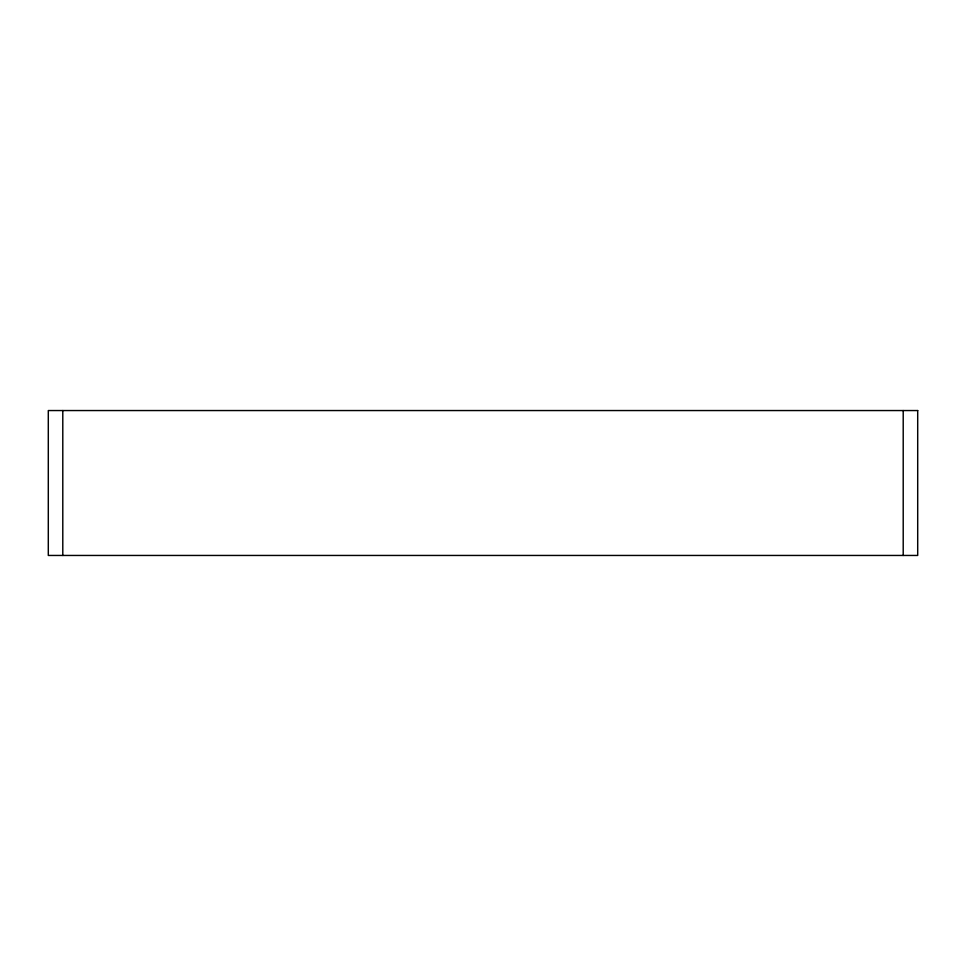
<?xml version="1.0" encoding="UTF-8"?>
<svg xmlns="http://www.w3.org/2000/svg" width="966" height="966" viewBox="0 0 966 966"><rect width="100%" height="100%" fill="white"/><g stroke="black" fill="none" stroke-linecap="round" stroke-linejoin="round"><path stroke-width="1.45" d="M903.21 410.55L903.21 555.45M62.79 410.55L62.79 555.45M917.7 410.55L48.3 410.55L48.3 555.45L917.7 555.45L917.7 410.55"/></g></svg>
